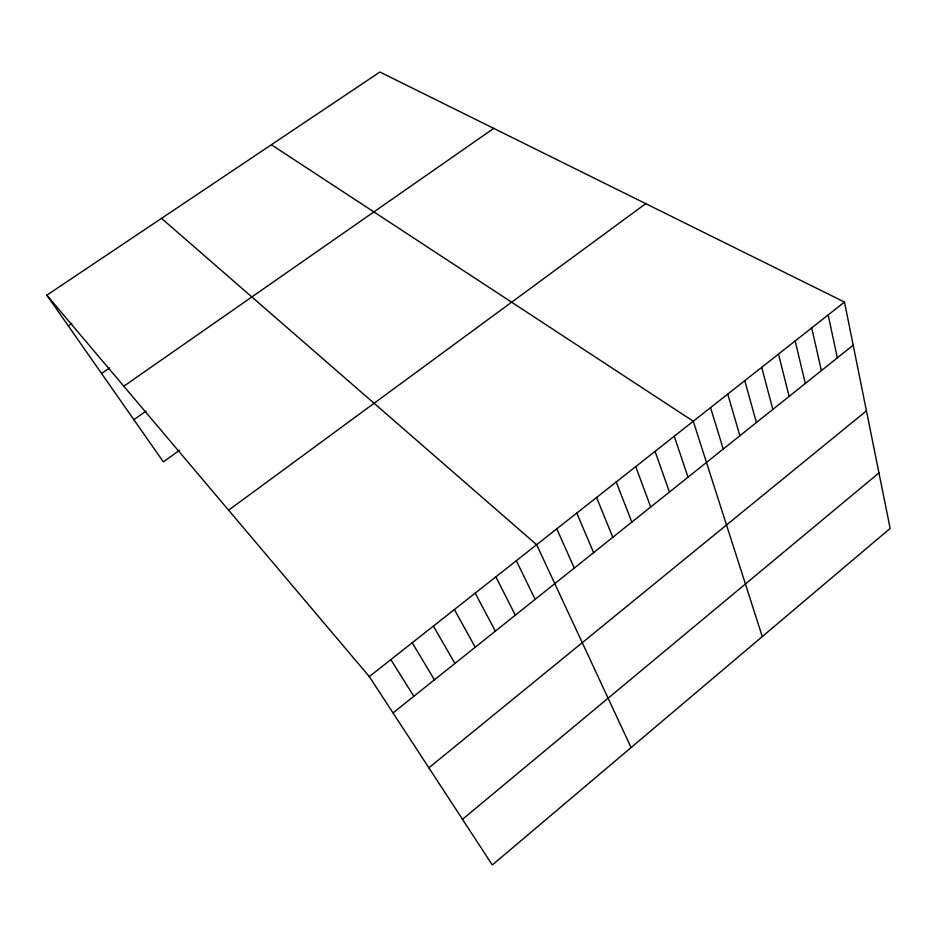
<?xml version="1.0" encoding="UTF-8"?>
<svg xmlns="http://www.w3.org/2000/svg" width="937" height="937" viewBox="0 0 937 937"><rect width="100%" height="100%" fill="white"/><g stroke="black" fill="none" stroke-linecap="round" stroke-linejoin="round"><path stroke-width="1.41" d="M462.491 819.313L878.953 472.927M428.865 767.825L866.432 410.851M393.025 712.916L853.185 345.191M844.495 302.065L890.15 528.409L492.312 864.98L369.307 676.596L844.495 302.065L379.895 72.02L46.85 295.19L163.343 461.882L179.623 450.217M228.616 510.185L645.745 203.657M133.839 419.682L145.996 411.12M123.801 386.208L493.729 128.381M101.583 373.512L109.606 367.96M68.284 325.853L71.844 323.441M271.379 144.731L693.275 421.252L762.285 636.586M161.504 218.356L536.643 544.702L631.093 747.574M46.85 295.19L369.307 676.596M390.846 659.613L413.826 696.296M412.198 642.782L434.463 679.805M433.386 626.092L454.925 663.455M454.386 609.542L475.223 647.233M475.2 593.121L495.357 631.14M495.86 576.852L515.327 615.187M516.334 560.713L535.132 599.352M556.789 528.819L574.276 568.08M576.77 513.078L593.613 552.631M596.576 497.465L612.798 537.299M616.23 481.969L631.819 522.085M635.731 466.603L650.711 506.999M655.068 451.365L669.44 492.03M674.242 436.244L688.027 477.179M710.562 407.618L723.235 449.046M727.733 394.09L739.879 435.74M744.774 380.656L756.417 422.528M761.699 367.316L772.826 409.41M778.495 354.081L789.118 396.386M795.173 340.939L805.305 383.456M811.723 327.891L821.374 370.619M828.167 314.926L837.338 357.864"/></g></svg>
